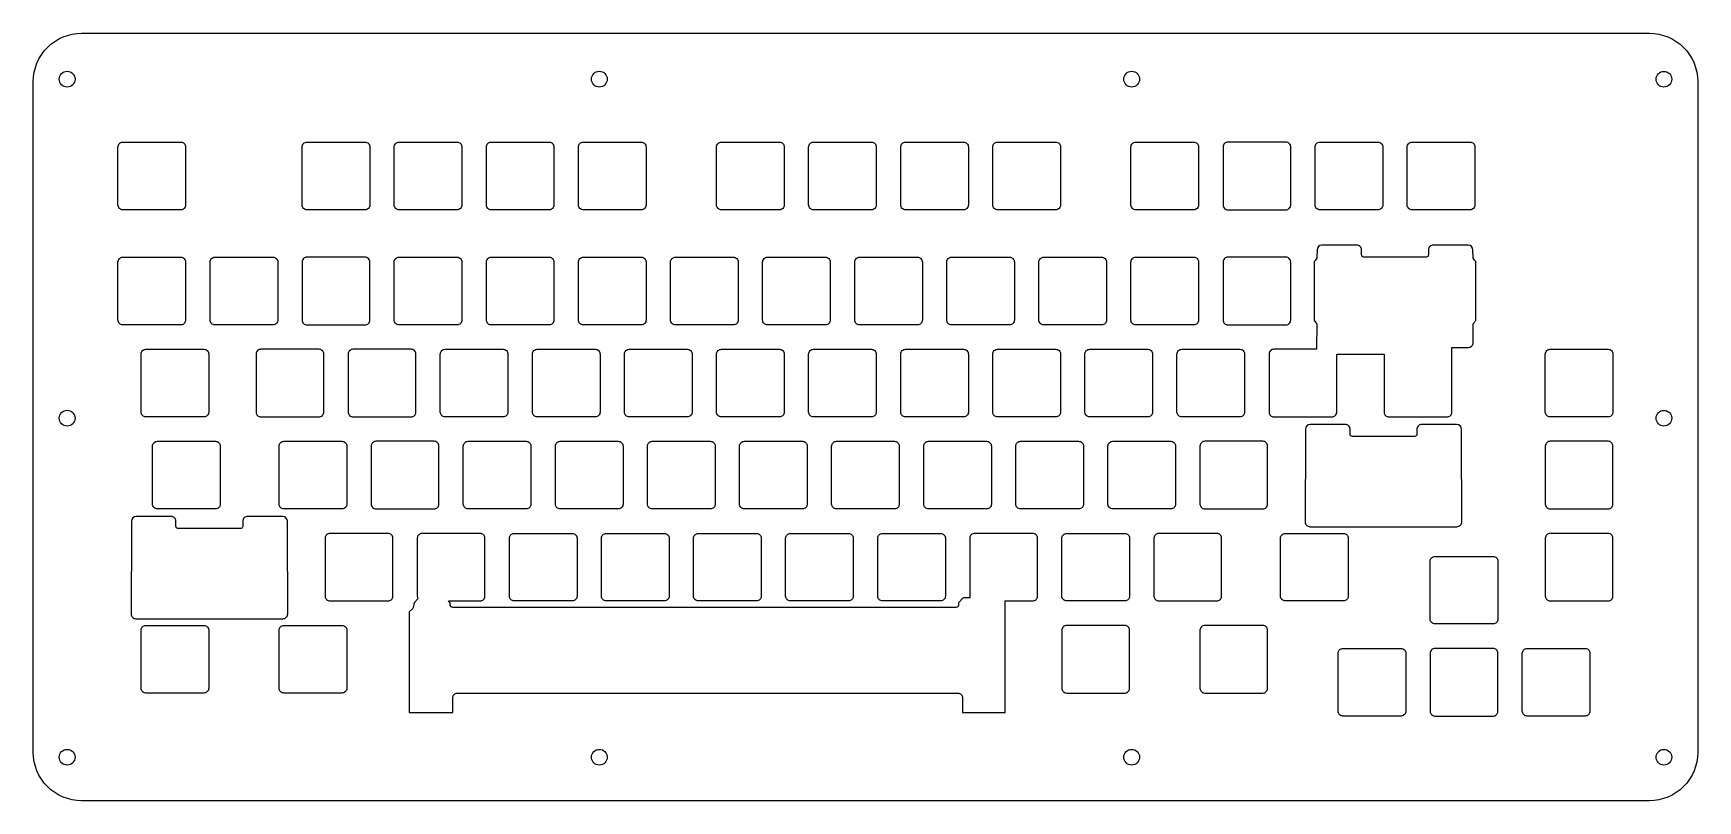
# Model space of a CAD drawing. Header units: millimetres. Extents: x -15 to 329, y -139 to 20.
import ezdxf

# ---------------------------------------------------------------- set-up
doc = ezdxf.new("R2010")
doc.units = ezdxf.units.MM
doc.layers.get('0').update_dxf_attribs({"linetype": 'CONTINUOUS'})

msp = doc.modelspace()

# ---------------------------------------------------------------- linework, layer by layer
for points in [[(-15, 10, -0.414214), (-5, 20), (319.32, 20, -0.414214), (329.33, 10), (329.33, -128.82, -0.414214), (319.32, -138.82), (-5, -138.82, -0.414214), (-15, -128.82)], [(2.52, -3.53, -0.414214), (3.52, -2.53), (15.53, -2.53, -0.414214), (16.52, -3.53), (16.52, -15.53, -0.414214), (15.53, -16.53), (3.52, -16.53, -0.414214), (2.52, -15.53)], [(53.63, -2.53, -0.414214), (54.62, -3.53), (54.62, -15.53, -0.414214), (53.63, -16.53), (41.63, -16.53, -0.414214), (40.62, -15.53), (40.62, -3.53, -0.414214), (41.63, -2.53)], [(72.67, -2.53, -0.414214), (73.67, -3.53), (73.67, -15.53, -0.414214), (72.67, -16.53), (60.67, -16.53, -0.414214), (59.67, -15.53), (59.67, -3.53, -0.414214), (60.67, -2.53)], [(91.72, -2.53, -0.414214), (92.72, -3.53), (92.72, -15.53, -0.414214), (91.72, -16.53), (79.72, -16.53, -0.414214), (78.73, -15.53), (78.73, -3.53, -0.414214), (79.72, -2.53)], [(110.78, -2.53, -0.414214), (111.77, -3.53), (111.77, -15.53, -0.414214), (110.78, -16.53), (98.78, -16.53, -0.414214), (97.78, -15.53), (97.78, -3.53, -0.414214), (98.78, -2.53)], [(139.35, -2.53, -0.414214), (140.35, -3.53), (140.35, -15.53, -0.414214), (139.35, -16.53), (127.35, -16.53, -0.414214), (126.35, -15.53), (126.35, -3.53, -0.414214), (127.35, -2.53)], [(158.4, -2.53, -0.414214), (159.4, -3.53), (159.4, -15.53, -0.414214), (158.4, -16.53), (146.4, -16.53, -0.414214), (145.4, -15.53), (145.4, -3.53, -0.414214), (146.4, -2.53)], [(177.45, -2.53, -0.414214), (178.45, -3.53), (178.45, -15.53, -0.414214), (177.45, -16.53), (165.45, -16.53, -0.414214), (164.45, -15.53), (164.45, -3.53, -0.414214), (165.45, -2.53)], [(196.5, -2.53, -0.414214), (197.5, -3.53), (197.5, -15.53, -0.414214), (196.5, -16.53), (184.5, -16.53, -0.414214), (183.5, -15.53), (183.5, -3.53, -0.414214), (184.5, -2.53)], [(225.07, -2.53, -0.414214), (226.08, -3.53), (226.08, -15.53, -0.414214), (225.07, -16.53), (213.08, -16.53, -0.414214), (212.07, -15.53), (212.07, -3.53, -0.414214), (213.08, -2.53)], [(232.13, -16.53), (244.12, -16.53, 0.414214), (245.13, -15.53), (245.13, -3.53, 0.414214), (244.12, -2.53), (232.13, -2.53, 0.414214), (231.12, -3.53), (231.12, -15.53, 0.414214)], [(250.18, -3.53, -0.414214), (251.18, -2.53), (263.18, -2.53, -0.414214), (264.18, -3.53), (264.18, -15.53, -0.414214), (263.18, -16.53), (251.18, -16.53, -0.414214), (250.18, -15.53)], [(269.23, -3.53, -0.414214), (270.23, -2.53), (282.23, -2.53, -0.414214), (283.23, -3.53), (283.23, -15.53, -0.414214), (282.23, -16.53), (270.23, -16.53, -0.414214), (269.23, -15.53)], [(273.22, -26.34), (260.18, -26.34, -0.355716), (259.78, -25.85), (259.78, -24.84, 0.414214), (258.78, -23.84), (251.57, -23.84, 0.413952), (250.57, -24.84), (250.56, -26.39), (250.56, -26.55, 0.141288), (250.24, -26.99), (249.98, -27.25), (249.98, -39.42), (250.24, -39.68, 0.007735), (250.25, -39.71, 0.120884), (250.51, -40.11), (250.49, -45.39), (241.65, -45.39, 0.414214), (240.65, -46.39), (240.65, -58.39, 0.414214), (241.65, -59.39), (253.65, -59.39, 0.414214), (254.65, -58.39), (254.65, -46.39), (264.46, -46.39), (264.46, -58.39, 0.414214), (265.46, -59.39), (277.46, -59.39, 0.414214), (278.46, -58.39), (278.46, -45.01), (281.9, -45.01, 0.414835), (282.9, -44.01), (282.89, -40.13, 0.144298), (283.19, -39.65), (283.43, -39.42), (283.43, -27.25), (283.16, -26.99, 0.141183), (282.84, -26.55), (282.84, -26.39), (282.83, -24.84, 0.413952), (281.83, -23.84), (274.62, -23.84, 0.414214), (273.62, -24.84), (273.62, -25.85, -0.355716)], [(2.52, -27.34, -0.414214), (3.52, -26.34), (15.53, -26.34, -0.414214), (16.52, -27.34), (16.52, -39.34, -0.414214), (15.53, -40.34), (3.52, -40.34, -0.414214), (2.52, -39.34)], [(34.58, -26.34, -0.414214), (35.58, -27.34), (35.58, -39.34, -0.414214), (34.58, -40.34), (22.57, -40.34, -0.414214), (21.57, -39.34), (21.57, -27.34, -0.414214), (22.57, -26.34)], [(53.63, -26.34), (41.63, -26.34, 0.414214), (40.62, -27.34), (40.62, -39.34, 0.414214), (41.63, -40.34), (53.63, -40.34, 0.414214), (54.62, -39.34), (54.62, -27.34, 0.414214)], [(73.67, -39.34, -0.414214), (72.67, -40.34), (60.67, -40.34, -0.414214), (59.67, -39.34), (59.67, -27.34, -0.414214), (60.67, -26.34), (72.67, -26.34, -0.414214), (73.67, -27.34)], [(92.72, -39.34, -0.414214), (91.72, -40.34), (79.72, -40.34, -0.414214), (78.73, -39.34), (78.73, -27.34, -0.414214), (79.72, -26.34), (91.72, -26.34, -0.414214), (92.72, -27.34)], [(111.77, -39.34, -0.414214), (110.78, -40.34), (98.78, -40.34, -0.414214), (97.78, -39.34), (97.78, -27.34, -0.414214), (98.78, -26.34), (110.78, -26.34, -0.414214), (111.77, -27.34)], [(130.82, -39.34, -0.414214), (129.82, -40.34), (117.83, -40.34, -0.414214), (116.83, -39.34), (116.83, -27.34, -0.414214), (117.83, -26.34), (129.82, -26.34, -0.414214), (130.82, -27.34)], [(149.88, -39.34, -0.414214), (148.88, -40.34), (136.88, -40.34, -0.414214), (135.88, -39.34), (135.88, -27.34, -0.414214), (136.88, -26.34), (148.88, -26.34, -0.414214), (149.88, -27.34)], [(168.92, -39.34, -0.414214), (167.93, -40.34), (155.93, -40.34, -0.414214), (154.93, -39.34), (154.93, -27.34, -0.414214), (155.93, -26.34), (167.93, -26.34, -0.414214), (168.92, -27.34)], [(187.97, -39.34, -0.414214), (186.98, -40.34), (174.97, -40.34, -0.414214), (173.97, -39.34), (173.97, -27.34, -0.414214), (174.97, -26.34), (186.98, -26.34, -0.414214), (187.97, -27.34)], [(207.02, -39.34, -0.414214), (206.03, -40.34), (194.03, -40.34, -0.414214), (193.03, -39.34), (193.03, -27.34, -0.414214), (194.03, -26.34), (206.03, -26.34, -0.414214), (207.02, -27.34)], [(226.08, -39.34, -0.414214), (225.07, -40.34), (213.08, -40.34, -0.414214), (212.07, -39.34), (212.07, -27.34, -0.414214), (213.08, -26.34), (225.07, -26.34, -0.414214), (226.08, -27.34)], [(232.13, -40.34), (244.12, -40.34, 0.414214), (245.13, -39.34), (245.13, -27.34, 0.414214), (244.12, -26.34), (232.13, -26.34, 0.414214), (231.12, -27.34), (231.12, -39.34, 0.414214)], [(7.29, -46.39, -0.414214), (8.29, -45.39), (20.29, -45.39, -0.414214), (21.29, -46.39), (21.29, -58.39, -0.414214), (20.29, -59.39), (8.29, -59.39, -0.414214), (7.29, -58.39)], [(31.1, -46.39), (31.1, -58.39, 0.414214), (32.1, -59.39), (44.1, -59.39, 0.414214), (45.1, -58.39), (45.1, -46.39, 0.414214), (44.1, -45.39), (32.1, -45.39, 0.414214)], [(63.15, -45.39), (51.15, -45.39, 0.414214), (50.15, -46.39), (50.15, -58.39, 0.414214), (51.15, -59.39), (63.15, -59.39, 0.414214), (64.15, -58.39), (64.15, -46.39, 0.414214)], [(83.2, -58.39, -0.414214), (82.2, -59.39), (70.2, -59.39, -0.414214), (69.2, -58.39), (69.2, -46.39, -0.414214), (70.2, -45.39), (82.2, -45.39, -0.414214), (83.2, -46.39)], [(102.25, -58.39, -0.414214), (101.25, -59.39), (89.25, -59.39, -0.414214), (88.25, -58.39), (88.25, -46.39, -0.414214), (89.25, -45.39), (101.25, -45.39, -0.414214), (102.25, -46.39)], [(121.3, -58.39, -0.414214), (120.3, -59.39), (108.3, -59.39, -0.414214), (107.3, -58.39), (107.3, -46.39, -0.414214), (108.3, -45.39), (120.3, -45.39, -0.414214), (121.3, -46.39)], [(126.35, -46.39, -0.414214), (127.35, -45.39), (139.35, -45.39, -0.414214), (140.35, -46.39), (140.35, -58.39, -0.414214), (139.35, -59.39), (127.35, -59.39, -0.414214), (126.35, -58.39)], [(159.4, -58.39, -0.414214), (158.4, -59.39), (146.4, -59.39, -0.414214), (145.4, -58.39), (145.4, -46.39, -0.414214), (146.4, -45.39), (158.4, -45.39, -0.414214), (159.4, -46.39)], [(178.45, -58.39, -0.414214), (177.45, -59.39), (165.45, -59.39, -0.414214), (164.45, -58.39), (164.45, -46.39, -0.414214), (165.45, -45.39), (177.45, -45.39, -0.414214), (178.45, -46.39)], [(184.5, -59.39, -0.414214), (183.5, -58.39), (183.5, -46.39, -0.414214), (184.5, -45.39), (196.5, -45.39, -0.414214), (197.5, -46.39), (197.5, -58.39, -0.414214), (196.5, -59.39)], [(202.55, -46.39, -0.414214), (203.55, -45.39), (215.55, -45.39, -0.414214), (216.55, -46.39), (216.55, -58.39, -0.414214), (215.55, -59.39), (203.55, -59.39, -0.414214), (202.55, -58.39)], [(235.6, -58.39, -0.414214), (234.6, -59.39), (222.6, -59.39, -0.414214), (221.6, -58.39), (221.6, -46.39, -0.414214), (222.6, -45.39), (234.6, -45.39, -0.414214), (235.6, -46.39)], [(297.8, -46.39, -0.414214), (298.8, -45.39), (310.8, -45.39, -0.414214), (311.8, -46.39), (311.8, -58.39, -0.414214), (310.8, -59.39), (298.8, -59.39, -0.414214), (297.8, -58.39)], [(248.18, -61.94), (248.18, -63.49), (248.12, -81.11, 0.414835), (249.11, -82.11), (249.64, -82.11, 0.035099), (249.78, -82.12), (272.92, -82.12), (279.52, -82.11, 0.414835), (280.52, -81.11), (280.46, -63.49), (280.45, -61.94, 0.413952), (279.45, -60.94), (272.24, -60.94, 0.414214), (271.24, -61.94), (271.24, -62.95, -0.414214), (270.74, -63.45), (270.51, -63.45, 0.026727), (270.32, -63.44), (258.32, -63.44, 0.026727), (258.13, -63.45), (257.9, -63.45, -0.414214), (257.4, -62.95), (257.4, -61.94, 0.414214), (256.4, -60.94), (249.18, -60.94, 0.413952)], [(9.67, -65.44, -0.414214), (10.67, -64.44), (22.67, -64.44, -0.414214), (23.67, -65.44), (23.67, -77.44, -0.414214), (22.67, -78.44), (10.67, -78.44, -0.414214), (9.67, -77.44)], [(35.86, -65.44, -0.414214), (36.86, -64.44), (48.86, -64.44, -0.414214), (49.86, -65.44), (49.86, -77.44, -0.414214), (48.86, -78.44), (36.86, -78.44, -0.414214), (35.86, -77.44)], [(67.91, -64.44), (55.91, -64.44, 0.414214), (54.91, -65.44), (54.91, -77.44, 0.414214), (55.91, -78.44), (67.91, -78.44, 0.414214), (68.91, -77.44), (68.91, -65.44, 0.414214)], [(74.96, -78.44, -0.414214), (73.96, -77.44), (73.96, -65.44, -0.414214), (74.96, -64.44), (86.96, -64.44, -0.414214), (87.96, -65.44), (87.96, -77.44, -0.414214), (86.96, -78.44)], [(94.01, -78.44, -0.414214), (93.01, -77.44), (93.01, -65.44, -0.414214), (94.01, -64.44), (106.01, -64.44, -0.414214), (107.01, -65.44), (107.01, -77.44, -0.414214), (106.01, -78.44)], [(126.06, -77.44, -0.414214), (125.06, -78.44), (113.06, -78.44, -0.414214), (112.06, -77.44), (112.06, -65.44, -0.414214), (113.06, -64.44), (125.06, -64.44, -0.414214), (126.06, -65.44)], [(145.11, -77.44, -0.414214), (144.11, -78.44), (132.11, -78.44, -0.414214), (131.11, -77.44), (131.11, -65.44, -0.414214), (132.11, -64.44), (144.11, -64.44, -0.414214), (145.11, -65.44)], [(164.16, -77.44, -0.414214), (163.16, -78.44), (151.16, -78.44, -0.414214), (150.16, -77.44), (150.16, -65.44, -0.414214), (151.16, -64.44), (163.16, -64.44, -0.414214), (164.16, -65.44)], [(183.21, -77.44, -0.414214), (182.21, -78.44), (170.21, -78.44, -0.414214), (169.21, -77.44), (169.21, -65.44, -0.414214), (170.21, -64.44), (182.21, -64.44, -0.414214), (183.21, -65.44)], [(188.26, -65.44, -0.414214), (189.26, -64.44), (201.26, -64.44, -0.414214), (202.26, -65.44), (202.26, -77.44, -0.414214), (201.26, -78.44), (189.26, -78.44, -0.414214), (188.26, -77.44)], [(207.31, -65.44, -0.414214), (208.31, -64.44), (220.31, -64.44, -0.414214), (221.31, -65.44), (221.31, -77.44, -0.414214), (220.31, -78.44), (208.31, -78.44, -0.414214), (207.31, -77.44)], [(227.36, -78.44), (239.36, -78.44, 0.414214), (240.36, -77.44), (240.36, -65.44, 0.414214), (239.36, -64.44), (227.36, -64.44, 0.414214), (226.36, -65.44), (226.36, -77.44, 0.414214)], [(297.8, -65.44), (297.8, -77.44, 0.414214), (298.8, -78.44), (310.8, -78.44, 0.414214), (311.8, -77.44), (311.8, -65.44, 0.414214), (310.8, -64.44), (298.8, -64.44, 0.414214)], [(15.24, -82.5), (15.01, -82.5, -0.414214), (14.51, -82), (14.51, -80.99, 0.414214), (13.51, -79.99), (6.3, -79.99, 0.413952), (5.3, -80.99), (5.29, -82.54), (5.23, -100.16, 0.414835), (6.23, -101.16), (6.75, -101.16, 0.035099), (6.89, -101.17), (30.04, -101.17), (36.64, -101.16, 0.414835), (37.63, -100.16), (37.57, -82.54), (37.57, -80.99, 0.413952), (36.57, -79.99), (29.35, -79.99, 0.414214), (28.35, -80.99), (28.35, -82, -0.414214), (27.85, -82.5), (27.62, -82.5, 0.026727), (27.43, -82.49), (15.43, -82.49, 0.026727)], [(58.39, -83.49), (46.39, -83.49, 0.414214), (45.39, -84.49), (45.39, -96.49, 0.414214), (46.39, -97.49), (58.39, -97.49, 0.414214), (59.39, -96.49), (59.39, -84.49, 0.414214)], [(63.76, -97.84), (63.58, -98.84, -0.044238), (63.56, -98.93, -0.090122), (63.44, -99.09), (62.78, -99.75), (62.78, -120.55), (71.76, -120.55), (71.76, -117.54, -0.414214), (72.76, -116.54), (176.26, -116.54, -0.414214), (177.26, -117.54), (177.26, -120.55), (186.06, -120.55), (186.06, -97.49), (191.74, -97.49, 0.414214), (192.74, -96.49), (192.74, -84.49, 0.414214), (191.74, -83.49), (179.74, -83.49, 0.414214), (178.74, -84.49), (178.74, -96.49, 0.089632), (178.8, -96.84), (177.39, -96.84), (176.39, -97.84), (176.39, -98.34), (176.25, -98.69), (175.89, -98.84), (71.76, -98.84), (71.4, -98.69), (71.26, -98.34), (71.26, -97.84), (70.91, -97.49), (77.44, -97.49, 0.414214), (78.44, -96.49), (78.44, -84.49, 0.414214), (77.44, -83.49), (65.44, -83.49, 0.414214), (64.44, -84.49), (64.44, -96.49, 0.137905), (64.58, -97.01)], [(83.49, -84.49, -0.414214), (84.49, -83.49), (96.49, -83.49, -0.414214), (97.49, -84.49), (97.49, -96.49, -0.414214), (96.49, -97.49), (84.49, -97.49, -0.414214), (83.49, -96.49)], [(116.54, -96.49, -0.414214), (115.54, -97.49), (103.54, -97.49, -0.414214), (102.54, -96.49), (102.54, -84.49, -0.414214), (103.54, -83.49), (115.54, -83.49, -0.414214), (116.54, -84.49)], [(135.59, -96.49, -0.414214), (134.59, -97.49), (122.59, -97.49, -0.414214), (121.59, -96.49), (121.59, -84.49, -0.414214), (122.59, -83.49), (134.59, -83.49, -0.414214), (135.59, -84.49)], [(154.64, -96.49, -0.414214), (153.64, -97.49), (141.64, -97.49, -0.414214), (140.64, -96.49), (140.64, -84.49, -0.414214), (141.64, -83.49), (153.64, -83.49, -0.414214), (154.64, -84.49)], [(173.69, -96.49, -0.414214), (172.69, -97.49), (160.69, -97.49, -0.414214), (159.69, -96.49), (159.69, -84.49, -0.414214), (160.69, -83.49), (172.69, -83.49, -0.414214), (173.69, -84.49)], [(211.79, -96.49, -0.414214), (210.79, -97.49), (198.79, -97.49, -0.414214), (197.79, -96.49), (197.79, -84.49, -0.414214), (198.79, -83.49), (210.79, -83.49, -0.414214), (211.79, -84.49)], [(217.84, -97.49), (229.84, -97.49, 0.414214), (230.84, -96.49), (230.84, -84.49, 0.414214), (229.84, -83.49), (217.84, -83.49, 0.414214), (216.84, -84.49), (216.84, -96.49, 0.414214)], [(243.03, -84.49, -0.414214), (244.03, -83.49), (256.03, -83.49, -0.414214), (257.03, -84.49), (257.03, -96.49, -0.414214), (256.03, -97.49), (244.03, -97.49, -0.414214), (243.03, -96.49)], [(297.8, -84.49), (297.8, -96.49, 0.414214), (298.8, -97.49), (310.8, -97.49, 0.414214), (311.8, -96.49), (311.8, -84.49, 0.414214), (310.8, -83.49), (298.8, -83.49, 0.414214)], [(273.99, -89.25, -0.414214), (274.99, -88.25), (286.99, -88.25, -0.414214), (287.99, -89.25), (287.99, -101.25, -0.414214), (286.99, -102.25), (274.99, -102.25, -0.414214), (273.99, -101.25)], [(7.29, -103.54, -0.414214), (8.29, -102.54), (20.29, -102.54, -0.414214), (21.29, -103.54), (21.29, -115.54, -0.414214), (20.29, -116.54), (8.29, -116.54, -0.414214), (7.29, -115.54)], [(35.86, -103.54, -0.414214), (36.86, -102.54), (48.86, -102.54, -0.414214), (49.86, -103.54), (49.86, -115.54, -0.414214), (48.86, -116.54), (36.86, -116.54, -0.414214), (35.86, -115.54)], [(211.79, -115.54), (211.79, -103.54, 0.414214), (210.79, -102.54), (198.79, -102.54, 0.414214), (197.79, -103.54), (197.79, -115.54, 0.414214), (198.79, -116.54), (210.79, -116.54, 0.414214)], [(226.36, -103.54), (226.36, -115.54, 0.414214), (227.36, -116.54), (239.36, -116.54, 0.414214), (240.36, -115.54), (240.36, -103.54, 0.414214), (239.36, -102.54), (227.36, -102.54, 0.414214)], [(254.94, -108.3, -0.414214), (255.94, -107.3), (267.94, -107.3, -0.414214), (268.94, -108.3), (268.94, -120.3, -0.414214), (267.94, -121.3), (255.94, -121.3, -0.414214), (254.94, -120.3)], [(273.99, -108.3), (273.99, -120.3, 0.414214), (274.99, -121.3), (286.99, -121.3, 0.414214), (287.99, -120.3), (287.99, -108.3, 0.414214), (286.99, -107.3), (274.99, -107.3, 0.414214)], [(293.04, -108.3, -0.414214), (294.04, -107.3), (306.04, -107.3, -0.414214), (307.04, -108.3), (307.04, -120.3, -0.414214), (306.04, -121.3), (294.04, -121.3, -0.414214), (293.04, -120.3)]]:
    msp.add_lwpolyline(points, format="xyb", close=True)
for centre, radius in [((-8, 10.5), 1.63), ((102.11, 10.5), 1.63), ((212.22, 10.5), 1.63), ((322.33, 10.5), 1.62), ((-8, -59.66), 1.63), ((322.33, -59.66), 1.62), ((-8, -129.82), 1.63), ((102.11, -129.82), 1.63), ((212.22, -129.82), 1.63), ((322.33, -129.82), 1.62)]:
    msp.add_circle(centre, radius)

doc.saveas('drawing.dxf')
